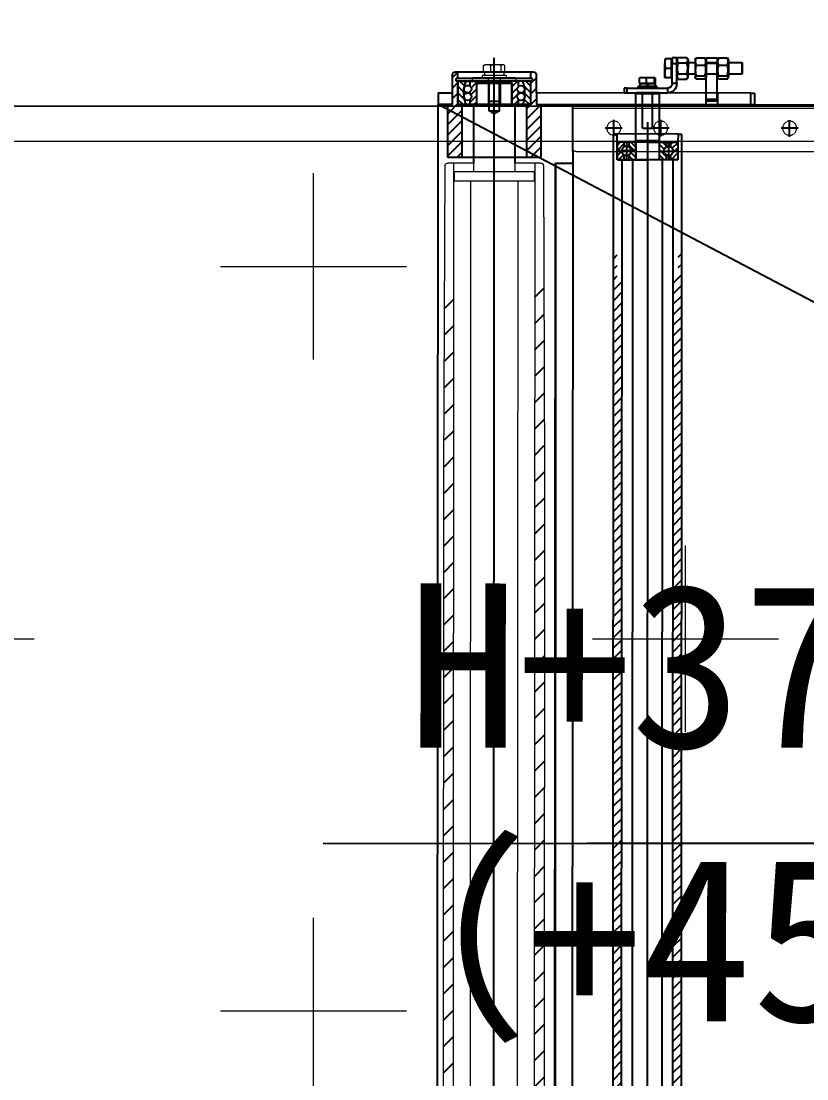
# Model space of a CAD drawing. Header units: millimetres. Extents: x 845401 to 948039, y 511594 to 550263.
# Drawn here: x 901463 to 902134, y 536442 to 537344 of the extents above; entities that cross this region are included whole.
import ezdxf

# ---------------------------------------------------------------- set-up
doc = ezdxf.new("R2010")
doc.units = ezdxf.units.MM
doc.linetypes.add('CENTER', pattern=[0])
doc.linetypes.add('DASHED', pattern=[0.75, 0.5, -0.25])
for name, color, linetype in [('00', 7, 'Continuous'), ('1', 30, 'Continuous'), ('1轮廓实线层', 7, 'Continuous'), ('2细线层', 4, 'Continuous'), ('3中心线层', 1, 'CENTER'), ('4文字层', 3, 'Continuous'), ('4虚线层', 6, 'DASHED'), ('5剖面线层', 2, 'Continuous')]:
    doc.layers.add(name, color=color, linetype=linetype)
for name, color, linetype, lineweight in [('7标注层', 4, 'Continuous', 5), ('A-剖-0.10mm.......SECT-L01', 255, 'Continuous', 18), ('物流设备', 7, 'Continuous', 5)]:
    doc.layers.add(name, color=color, linetype=linetype, lineweight=lineweight)
doc.styles.add('PC_TEXTSTYLE', font='isocp.shx', dxfattribs={"width": 0.8, "bigfont": 'hzfs.shx'})
pattern_1 = [(135, (-285.9491754011628, -2598.692991888854), (-11.22532015133645, -11.22532015133644), [])]

# ---------------------------------------------------------------- blocks, each defined once
blk = doc.blocks.new('*U100537')
at = {"color": 2}
blk.add_lwpolyline([(0, 630), (7920.603380136075, 630), (7920.603380136075, 830), (0, 830)], close=True, dxfattribs=at)
at = {"color": 1}
blk.add_lwpolyline([(0, -630), (7920.603380136075, -630), (7920.603380136075, 630), (0, 630)], close=True, dxfattribs=at)
at = {"color": 4}
blk.add_lwpolyline([(0, -600), (7920.603380136075, -600), (7920.603380136075, 600), (0, 600)], close=True, dxfattribs=at)
for tag, p in [('设备编号', (485.2384934027214, 55.2877136208408)), ('设备高度', (489.7486322444456, -155.5627289135591))]:
    blk.add_attdef(tag, p, '', height=100)
at = {"flags": 1}
blk.add_attdef('设备类型', (14421.90417558989, -37.08342335998668), '', height=100, dxfattribs=at)
blk = doc.blocks.new('*U579')
at = {"layer": '1', "linetype": 'Continuous'}
h = blk.add_hatch(dxfattribs=at)
h.set_pattern_fill('_USER', color=1, scale=4, angle=45, style=0, pattern_type=0)
h.set_pattern_definition([(45, (0, 0), (-2.82842712474619, 2.82842712474619), [])])
edge = h.paths.add_edge_path()
edge.add_line((603.0000002948393, 403.000000072525), (583.0000002948393, 403.000000072525))
edge.add_line((583.0000002948393, 403.000000072525), (583.0000002948393, 396.2165233572576))
edge.add_arc((593.0000002948393, 372.000000072525), 26.20000000000001, 97.99753139117303, 112.43774675556449, ccw=False)
edge.add_arc((593.0000002948393, 372.000000072525), 26.19999999999999, 82.00246860882731, 97.99753139117303, ccw=False)
edge.add_arc((593.0000002948393, 372.000000072525), 26.19999999999998, 67.56225324443562, 82.0024686088272, ccw=False)
edge.add_line((603.0000002948393, 396.2165233572576), (603.0000002948393, 403.000000072525))
edge = h.paths.add_edge_path()
edge.add_line((603.0000002948393, 347.7834767877923), (603.0000002948393, 341.000000072525))
edge.add_line((603.0000002948393, 341.000000072525), (583.0000002948393, 341.000000072525))
edge.add_line((583.0000002948393, 341.000000072525), (583.0000002948393, 347.7834767877923))
edge.add_arc((593.0000002948393, 372.000000072525), 26.19999999999998, 247.5622532444355, 262.002468608827)
edge.add_arc((593.0000002948393, 372.000000072525), 26.20000000000001, 262.002468608827, 277.9975313911727)
edge.add_arc((593.0000002948393, 372.000000072525), 26.19999999999999, 277.9975313911728, 292.4377467555644)
blk = doc.blocks.new('*U580')
at = {"layer": '1', "linetype": 'Continuous'}
h = blk.add_hatch(dxfattribs=at)
h.set_pattern_fill('_USER', color=1, scale=4, angle=135, style=0, pattern_type=0)
h.set_pattern_definition([(135, (0, 0), (-2.82842712474619, -2.82842712474619), [])])
edge = h.paths.add_edge_path()
edge.add_line((598.5459975632302, 392.600000072525), (603.0000002948393, 392.600000072525))
edge.add_line((603.0000002948393, 392.600000072525), (603.0000002948393, 387.000000072525))
edge.add_line((603.0000002948393, 387.000000072525), (583.0000002948393, 387.000000072525))
edge.add_line((583.0000002948393, 387.000000072525), (583.0000002948393, 392.600000072525))
edge.add_line((583.0000002948393, 392.600000072525), (587.4540030264483, 392.600000072525))
edge.add_arc((589.8000002948393, 394.7763035478478), 3.199999999999981, 222.8510543105666, 317.1489456894334)
edge.add_line((592.1459975632303, 392.600000072525), (593.8540030264483, 392.600000072525))
edge.add_arc((596.2000002948392, 394.7763035478478), 3.199999999999981, 222.8510543105666, 317.1489456894334)
edge = h.paths.add_edge_path()
edge.add_line((583.0000002948393, 357.000000072525), (603.0000002948393, 357.000000072525))
edge.add_line((603.0000002948393, 357.000000072525), (603.0000002948393, 351.400000072525))
edge.add_line((603.0000002948393, 351.400000072525), (598.5459975632302, 351.400000072525))
edge.add_arc((596.2000002948392, 349.2236965972022), 3.200000000000019, 42.85105431056657, 137.1489456894298)
edge.add_line((593.8540030264484, 351.4000000725251), (592.1459975632301, 351.4000000725251))
edge.add_arc((589.8000002948393, 349.2236965972022), 3.199999999999975, 42.8510543105702, 137.1489456894335)
edge.add_line((587.4540030264483, 351.400000072525), (583.0000002948393, 351.400000072525))
edge.add_line((583.0000002948393, 351.400000072525), (583.0000002948393, 357.000000072525))
blk = doc.blocks.new('*U578', base_point=(-30.99999970516069, -88.49999992747507))
at = {"layer": '00', "color": 7}
for p, q in [((603.0000002948393, 403.000000072525), (583.0000002948393, 403.000000072525)), ((583.0000002948393, 403.000000072525), (583.0000002948393, 387.000000072525)), ((603.0000002948393, 403.000000072525), (603.0000002948393, 387.000000072525)), ((583.0000002948393, 392.600000072525), (587.4540030264483, 392.600000072525)), ((592.1459975632303, 392.600000072525), (593.8540030264483, 392.600000072525)), ((598.5459975632302, 392.600000072525), (603.0000002948393, 392.600000072525)), ((583.0000002948393, 387.000000072525), (603.0000002948393, 387.000000072525)), ((583.0000002948393, 357.000000072525), (603.0000002948393, 357.000000072525)), ((583.0000002948393, 341.000000072525), (583.0000002948393, 357.000000072525)), ((603.0000002948393, 341.000000072525), (603.0000002948393, 357.000000072525)), ((583.0000002948393, 351.400000072525), (587.4540030264483, 351.400000072525)), ((592.1459975632303, 351.400000072525), (593.8540030264483, 351.400000072525)), ((598.5459975632302, 351.400000072525), (603.0000002948393, 351.400000072525)), ((603.0000002948393, 341.000000072525), (583.0000002948393, 341.000000072525))]:
    blk.add_line(p, q, dxfattribs=at)
for centre in [(589.8000002948393, 394.7763035478478), (596.2000002948392, 394.7763035478478), (589.8000002948393, 349.2236965972022), (596.2000002948392, 349.2236965972022)]:
    blk.add_circle(centre, 3.2, dxfattribs=at)
for start, end in [(67.56225324443558, 112.4377467555644), (247.5622532444355, 292.4377467555644)]:
    blk.add_arc((593.0000002948393, 372.000000072525), 26.19999999999998, start, end, dxfattribs=at)
at = {"color": 1, "linetype": 'Continuous'}
for name in ['*U579', '*U580']:
    blk.add_blockref(name, (0, 0), dxfattribs=at)
blk = doc.blocks.new('2206')
for p, q in [((2751.286115490204, 2782.591142268946), (2721.286115490204, 2782.591142268946)), ((2751.286115490204, 2762.591142268946), (2721.286115490204, 2762.591142268946))]:
    blk.add_line(p, q)
at = {"layer": '00', "rotation": 270}
blk.add_blockref('*U578', (2275.786115490204, 3396.591142268946), dxfattribs=at)
blk = doc.blocks.new('JTB2')
at = {"layer": '5剖面线层'}
h = blk.add_hatch(dxfattribs=at)
h.set_pattern_fill('ANSI31', color=256, scale=2, angle=-90.00000000000001, style=0)
h.set_pattern_definition([(225, (4709.747007297931, 4481.010262301545), (-4.490128060534578, 4.490128060534575), [])])
h.paths.add_polyline_path([(3985.07861952609, 692.5752800115702), (3985.07861952609, 704.5752800110176), (3985.57861952609, 705.0752800110172), (4029.57861952609, 705.0752800110172), (4030.07861952609, 704.5752800110172), (4030.07861952609, 701.0752800110176), (4040.07861952609, 701.0752800110176), (4055.07861952609, 701.0752800110176, -0.4142135623730951), (4058.07861952609, 698.0752800110176), (4058.07861952609, 696.0752800115702), (4052.27861952609, 696.0752800115697), (4052.27861952609, 697.5752800115702), (4050.07861952609, 697.5752800115702), (4050.07861952609, 696.0752800115702), (4030.078619526089, 696.0752800115702), (4030.078619526089, 692.5752800115702)])
h.paths.add_polyline_path([(3985.57861952609, 625.0752800110172), (3985.07861952609, 625.5752800110172), (3985.07861952609, 637.5752800115702), (4030.078619526089, 637.5752800115706), (4030.078619526089, 634.0752800115702), (4050.07861952609, 634.0752800115702), (4050.07861952609, 632.5752800115702), (4052.27861952609, 632.5752800115702), (4052.27861952609, 634.0752800115702), (4058.07861952609, 634.0752800115702), (4058.07861952609, 632.0752800110176, -0.4142135623730951), (4055.07861952609, 629.0752800110176), (4040.07861952609, 629.0752800110176), (4030.07861952609, 629.0752800110176), (4030.07861952609, 625.5752800110172), (4029.57861952609, 625.0752800110172)])
at = {"color": 7, "linetype": 'Continuous', "lineweight": 25}
for p, q in [((4040.07861952609, 887.0752800110176), (4030.07861952609, 887.0752800110176)), ((4030.07861952609, 887.0752800110176), (4030.07861952609, 884.0752800110176)), ((4030.07861952609, 884.0752800110176), (4040.07861952609, 884.0752800110176)), ((4030.07861952609, 884.0752800110176), (4030.07861952609, 701.0752800110176)), ((4040.07861952609, 884.0752800110176), (4040.07861952609, 887.0752800110176)), ((4040.07861952609, 884.0752800110176), (4040.07861952609, 701.0752800110181)), ((4040.07861952609, 855.3252800110176), (4065.07861952609, 855.3252800110176)), ((4065.07861952609, 855.3252800110176), (4065.07861952609, 845.8252800110176)), ((4070.07861952609, 855.3252800110176), (4065.07861952609, 855.3252800110176)), ((4070.07861952609, 845.8252800110176), (4070.07861952609, 855.3252800110176)), ((4040.07861952609, 845.8252800110176), (4065.07861952609, 845.8252800110176)), ((4065.07861952609, 845.8252800110176), (4070.07861952609, 845.8252800110176)), ((3985.07861952609, 704.5752800110176), (3985.57861952609, 705.0752800110172)), ((3985.07861952609, 704.5752800110176), (3985.07861952609, 625.5752800110172)), ((3985.57861952609, 705.0752800110172), (4029.57861952609, 705.0752800110172)), ((4029.57861952609, 705.0752800110172), (4030.07861952609, 704.5752800110172)), ((4040.07861952609, 701.0752800110176), (4030.07861952609, 701.0752800110176)), ((4030.07861952609, 696.0752800115706), (4030.07861952609, 634.0752800115702)), ((4040.07861952609, 701.0752800110176), (4055.07861952609, 701.0752800110176)), ((4050.07861952609, 697.5752800115702), (4050.07861952609, 632.5752800115702)), ((4050.07861952609, 697.5752800115702), (4052.27861952609, 697.5752800115702)), ((4052.27861952609, 697.5752800115702), (4052.27861952609, 632.5752800115702)), ((4058.07861952609, 696.0752800115702), (4052.27861952609, 696.0752800115697)), ((4058.07861952609, 632.0752800110176), (4058.07861952609, 698.0752800048313)), ((4030.07861952609, 692.5752800115702), (3985.07861952609, 692.5752800115702)), ((3985.07861952609, 637.5752800115702), (4030.07861952609, 637.5752800115706)), ((4050.07861952609, 632.5752800115702), (4052.27861952609, 632.5752800115702)), ((4052.27861952609, 634.0752800115702), (4058.07861952609, 634.0752800115702)), ((3985.57861952609, 625.0752800110172), (3985.07861952609, 625.5752800110172)), ((4029.57861952609, 625.0752800110172), (3985.57861952609, 625.0752800110172)), ((4030.07861952609, 625.5752800110172), (4029.57861952609, 625.0752800110172)), ((4030.07861952609, 629.0752800110176), (4030.07861952609, 617.0752800110172)), ((4040.07861952609, 629.0752800110176), (4030.07861952609, 629.0752800110176)), ((4055.07861952609, 629.0752800110176), (4040.07861952609, 629.0752800110176)), ((4040.07861952609, 617.0752800110172), (4040.07861952609, 629.0752800110176)), ((4040.07861952609, 617.0752800110172), (4030.07861952609, 617.0752800110172))]:
    blk.add_line(p, q, dxfattribs=at)
for centre, start, end in [((4055.07861952609, 698.0752800110176), 7.016477563892661e-15, 90), ((4055.07861952609, 632.0752800110176), 270, 7.016477563892661e-15)]:
    blk.add_arc(centre, 3.000000000000002, start, end, dxfattribs=at)
at = {"layer": '4虚线层'}
for p, q in [((4040.07861952609, 855.5752800110176), (4030.07861952609, 855.5752800110176)), ((4033.07861952609, 855.3252800110176), (4033.07861952609, 845.8252800110176)), ((4033.07861952609, 855.3252800110176), (4040.07861952609, 855.3252800110176)), ((4034.57861952609, 855.3252800110176), (4034.57861952609, 845.8252800110176)), ((4040.07861952609, 845.5752800110176), (4030.07861952609, 845.5752800110176)), ((4033.07861952609, 845.8252800110176), (4040.07861952609, 845.8252800110176))]:
    blk.add_line(p, q, dxfattribs=at)
at = {"layer": '4虚线层', "lineweight": 25}
for p, q in [((4050.07861952609, 696.0752800115697), (4030.07861952609, 696.0752800115702)), ((4030.07861952609, 634.0752800115702), (4050.07861952609, 634.0752800115702))]:
    blk.add_line(p, q, dxfattribs=at)
at = {"xscale": -1, "rotation": 90}
blk.add_blockref('2206', (6812.669761795034, 3401.361395501775), dxfattribs=at)
blk = doc.blocks.new('6304')
at = {"layer": '5剖面线层'}
h = blk.add_hatch(dxfattribs=at)
h.set_pattern_fill('ANSI31', color=256, style=0)
h.set_pattern_definition([(45, (1622.417437906445, 1392.47649229401), (-2.245064030267288, 2.245064030267288), [])])
edge = h.paths.add_edge_path()
edge.add_line((1637.417437906445, 1412.47649229401), (1635.417437906445, 1412.47649229401))
edge.add_line((1635.417437906445, 1412.47649229401), (1633.381539521583, 1412.47649229401))
edge.add_arc((1629.917437906445, 1410.47649229401), 4.000000000000039, 29.99999999999891, 149.9999999999992)
edge.add_line((1626.453336291308, 1412.47649229401), (1622.417437906445, 1412.47649229401))
edge.add_line((1622.417437906445, 1412.47649229401), (1622.417437906445, 1417.37649229401))
edge.add_arc((1623.517437906445, 1417.37649229401), 1.100000000000001, 90, 180, ccw=False)
edge.add_line((1623.517437906445, 1418.47649229401), (1636.317437906445, 1418.47649229401))
edge.add_arc((1636.317437906445, 1417.37649229401), 1.1, 360, 90, ccw=False)
edge.add_line((1637.417437906445, 1417.37649229401), (1637.417437906445, 1412.47649229401))
h = blk.add_hatch(dxfattribs=at)
h.set_pattern_fill('ANSI31', color=256, angle=90, style=0)
h.set_pattern_definition([(135, (1622.417437906445, 1392.47649229401), (-2.245064030267288, -2.245064030267288), [])])
edge = h.paths.add_edge_path()
edge.add_line((1622.417437906445, 1408.47649229401), (1626.453336291308, 1408.47649229401))
edge.add_arc((1629.917437906445, 1410.47649229401), 3.999999999999996, 210.0000000000005, 330.0000000000009)
edge.add_line((1633.381539521583, 1408.47649229401), (1637.417437906445, 1408.47649229401))
edge.add_line((1637.417437906445, 1408.47649229401), (1637.417437906445, 1403.57649229401))
edge.add_arc((1636.317437906445, 1403.57649229401), 1.1, 270, 360, ccw=False)
edge.add_line((1636.317437906445, 1402.47649229401), (1623.517437906445, 1402.47649229401))
edge.add_arc((1623.517437906445, 1403.57649229401), 1.1, 180, 270, ccw=False)
edge.add_line((1622.417437906445, 1403.57649229401), (1622.417437906445, 1408.47649229401))
at = {"layer": '5剖面线层', "extrusion": (0, 1.224606353822377e-16, -1)}
h = blk.add_hatch(dxfattribs=at)
h.set_pattern_fill('ANSI31', color=256, angle=180, style=0)
h.set_pattern_definition([(225, (-1622.417437906445, 1392.47649229401), (2.245064030267288, -2.245064030267288), [])])
edge = h.paths.add_edge_path()
edge.add_line((-1622.417437906445, 1376.47649229401), (-1626.453336291308, 1376.47649229401))
edge.add_arc((-1629.917437906445, 1374.47649229401), 3.999999999999996, 30.00000000000054, 150.0000000000008)
edge.add_line((-1633.381539521583, 1376.47649229401), (-1637.417437906445, 1376.47649229401))
edge.add_line((-1637.417437906445, 1376.47649229401), (-1637.417437906445, 1381.37649229401))
edge.add_arc((-1636.317437906445, 1381.37649229401), 1.1, 90, 180, ccw=False)
edge.add_line((-1636.317437906445, 1382.47649229401), (-1623.517437906445, 1382.47649229401))
edge.add_arc((-1623.517437906445, 1381.37649229401), 1.1, 360, 90, ccw=False)
edge.add_line((-1622.417437906445, 1381.37649229401), (-1622.417437906445, 1376.47649229401))
h = blk.add_hatch(dxfattribs=at)
h.set_pattern_fill('ANSI31', color=256, angle=270, style=0)
h.set_pattern_definition([(315, (-1622.417437906445, 1392.47649229401), (2.245064030267288, 2.245064030267288), [])])
edge = h.paths.add_edge_path()
edge.add_line((-1626.453336291308, 1372.47649229401), (-1622.417437906445, 1372.47649229401))
edge.add_line((-1622.417437906445, 1372.47649229401), (-1622.417437906445, 1367.57649229401))
edge.add_arc((-1623.517437906445, 1367.57649229401), 1.100000000000001, 270, 360, ccw=False)
edge.add_line((-1623.517437906445, 1366.47649229401), (-1636.317437906445, 1366.47649229401))
edge.add_arc((-1636.317437906445, 1367.57649229401), 1.1, 180, 270, ccw=False)
edge.add_line((-1637.417437906445, 1367.57649229401), (-1637.417437906445, 1372.47649229401))
edge.add_line((-1637.417437906445, 1372.47649229401), (-1635.417437906445, 1372.47649229401))
edge.add_line((-1635.417437906445, 1372.47649229401), (-1633.381539521583, 1372.47649229401))
edge.add_arc((-1629.917437906445, 1374.47649229401), 4.000000000000039, 209.9999999999989, 329.9999999999991)
at = {"layer": '1轮廓实线层'}
for p, q in [((1622.417437906445, 1392.47649229401), (1622.417437906445, 1417.37649229401)), ((1637.417437906445, 1417.37649229401), (1637.417437906445, 1392.47649229401)), ((1622.417437906445, 1408.47649229401), (1626.453336291308, 1408.47649229401)), ((1633.381539521583, 1408.47649229401), (1637.417437906445, 1408.47649229401)), ((1637.417437906445, 1412.47649229401), (1635.417437906445, 1412.47649229401)), ((1623.517437906445, 1402.47649229401), (1636.317437906445, 1402.47649229401))]:
    blk.add_line(p, q, dxfattribs=at)
at = {"layer": '1轮廓实线层', "extrusion": (0, 1.224606353822377e-16, -1)}
for p, q in [((1622.417437906445, 1392.47649229401), (1622.417437906445, 1367.57649229401)), ((1637.417437906445, 1367.57649229401), (1637.417437906445, 1392.47649229401)), ((1623.517437906445, 1382.47649229401), (1636.317437906445, 1382.47649229401)), ((1622.417437906445, 1376.47649229401), (1626.453336291308, 1376.47649229401)), ((1633.381539521583, 1376.47649229401), (1637.417437906445, 1376.47649229401)), ((1637.417437906445, 1372.47649229401), (1635.417437906445, 1372.47649229401))]:
    blk.add_line(p, q, dxfattribs=at)
at = {"layer": '1轮廓实线层'}
for points in [[(1626.453336291308, 1412.47649229401), (1622.417437906445, 1412.47649229401), (1622.417437906445, 1417.37649229401)], [(1623.517437906445, 1418.47649229401), (1636.317437906445, 1418.47649229401)], [(1637.417437906445, 1417.37649229401), (1637.417437906445, 1412.47649229401)], [(1635.417437906445, 1412.47649229401), (1633.381539521583, 1412.47649229401)]]:
    blk.add_lwpolyline(points, dxfattribs=at)
at = {"layer": '1轮廓实线层', "extrusion": (0, 1.224606353822377e-16, -1)}
for points in [[(-1626.453336291308, 1372.47649229401), (-1622.417437906445, 1372.47649229401), (-1622.417437906445, 1367.57649229401)], [(-1635.417437906445, 1372.47649229401), (-1633.381539521583, 1372.47649229401)], [(-1637.417437906445, 1367.57649229401), (-1637.417437906445, 1372.47649229401)], [(-1623.517437906445, 1366.47649229401), (-1636.317437906445, 1366.47649229401)]]:
    blk.add_lwpolyline(points, dxfattribs=at)
at = {"layer": '1轮廓实线层'}
blk.add_circle((1629.917437906445, 1410.47649229401), 4, dxfattribs=at)
at = {"layer": '1轮廓实线层', "extrusion": (0, 1.224606353822377e-16, -1)}
blk.add_circle((-1629.917437906445, 1374.47649229401), 4, dxfattribs=at)
at = {"layer": '1轮廓实线层'}
for centre, radius, start, end in [((1623.517437906445, 1417.37649229401), 1.100000000000001, 90, 180), ((1636.317437906445, 1417.37649229401), 1.1, 0, 90), ((1623.517437906445, 1403.57649229401), 1.1, 180, 270), ((1636.317437906445, 1403.57649229401), 1.1, 270, 0)]:
    blk.add_arc(centre, radius, start, end, dxfattribs=at)
at = {"layer": '1轮廓实线层', "extrusion": (0, 1.224606353822377e-16, -1)}
for centre, radius, start, end in [((-1623.517437906445, 1381.37649229401), 1.1, 0, 90), ((-1636.317437906445, 1381.37649229401), 1.1, 90, 180), ((-1623.517437906445, 1367.57649229401), 1.100000000000001, 270, 0), ((-1636.317437906445, 1367.57649229401), 1.1, 180, 270)]:
    blk.add_arc(centre, radius, start, end, dxfattribs=at)
at = {"layer": '3中心线层'}
for p, q in [((1629.917437906445, 1403.47649229401), (1629.917437906445, 1417.47649229401)), ((1622.917437906445, 1410.47649229401), (1636.917437906445, 1410.47649229401)), ((1620.417437906445, 1392.47649229401), (1639.417437906445, 1392.47649229401))]:
    blk.add_line(p, q, dxfattribs=at)
at = {"layer": '3中心线层', "extrusion": (0, 1.224606353822377e-16, -1)}
for p, q in [((1629.917437906445, 1381.47649229401), (1629.917437906445, 1367.47649229401)), ((1622.917437906445, 1374.47649229401), (1636.917437906445, 1374.47649229401))]:
    blk.add_line(p, q, dxfattribs=at)
at = {"style": 'PC_TEXTSTYLE'}
blk.add_text('TH_SUPERPART', height=1e-29, dxfattribs=at).set_placement((1622.417437906445, 1392.47649229401))
blk = doc.blocks.new('*U100479')
at = {"layer": '5剖面线层'}
h = blk.add_hatch(dxfattribs=at)
h.set_pattern_fill('ANSI31', color=256, scale=2, angle=-90.00000000000001, style=0)
h.set_pattern_definition([(315, (-3679.252979486298, 1891.920130040866), (4.490128060534578, 4.490128060534575), [])])
h.paths.add_polyline_path([(-1921.691658920889, 1032.020036706926), (-1921.691658920889, 1536.520036706926), (-1922.191658920889, 1537.020036706926), (-1924.691658920889, 1537.020036706926), (-1924.691658920889, 1530.020036706926), (-1924.691658920889, 1515.020036706926), (-1926.691658920889, 1515.020036706926), (-1928.691658920889, 1515.020036706926), (-1928.691658920889, 1032.020036706926)])
h.paths.add_polyline_path([(-1924.691658920889, 549.0200367069265), (-1924.691658920889, 534.0200367069265), (-1924.691658920889, 527.0200367069262), (-1922.191658920889, 527.0200367069262), (-1921.691658920889, 527.5200367069265), (-1921.691658920889, 1032.020036706926), (-1928.691658920889, 1032.020036706926), (-1928.691658920889, 549.0200367069265), (-1926.691658920889, 549.0200367069265)])
h.paths.add_polyline_path([(-1972.691658920889, 1032.020036706926), (-1972.691658920889, 1515.020036706926), (-1974.691658920889, 1515.020036706926), (-1976.691658920889, 1515.020036706926), (-1976.691658920889, 1530.020036706926), (-1976.691658920889, 1537.020036706926), (-1979.191658920889, 1537.020036706926), (-1979.691658920889, 1536.520036706926), (-1979.691658920889, 1032.020036706926)])
h.paths.add_polyline_path([(-1972.691658920889, 549.0200367069265), (-1972.691658920889, 1032.020036706926), (-1979.691658920889, 1032.020036706926), (-1979.691658920889, 527.5200367069265), (-1979.191658920889, 527.0200367069262), (-1976.691658920889, 527.0200367069262), (-1976.691658920889, 534.0200367069265), (-1976.691658920889, 549.0200367069265), (-1974.691658920889, 549.0200367069265)])
h = blk.add_hatch(dxfattribs=at)
h.set_pattern_fill('ANSI31', color=256, scale=5, angle=89.99999999999999, style=0)
h.set_pattern_definition(pattern_1)
h.paths.add_polyline_path([(-1862.941660694679, 817.0200367068664), (-1861.949179384807, 554.0124895908507, 0.4131087415880978), (-1859.949193624599, 552.0200367069269), (-1854.44166069468, 552.0200367069269), (-1854.44166069468, 1512.020036706926), (-1859.949193624598, 1512.020036706926, 0.4131087415880978), (-1861.949179384807, 1510.027583823003), (-1862.941660694679, 1247.020036706987)])
h = blk.add_hatch(dxfattribs=at)
h.set_pattern_fill('ANSI31', color=256, scale=5, angle=89.99999999999999, style=0)
h.set_pattern_definition(pattern_1)
h.paths.add_polyline_path([(-1785.44166069468, 552.0200367069269), (-1779.93412776476, 552.0200367069269, 0.4131087415880976), (-1777.934142004552, 554.0124895908507), (-1776.941660694679, 817.0200367069269), (-1776.941660694679, 1247.020036706927), (-1777.934142004551, 1510.027583823003, 0.4131087415880977), (-1779.93412776476, 1512.020036706926), (-1785.44166069468, 1512.020036706926)])
at = {"color": 7, "linetype": 'Continuous', "lineweight": 25}
for p, q in [((-2031.191661036853, 1698.020030984881), (-2031.691658324842, 1697.52000761986)), ((-2031.691658324842, 1688.520063886644), (-2031.691658324842, 1697.52000761986)), ((-2019.691660768633, 1698.020030984881), (-2031.191661036853, 1698.020030984881)), ((-2031.191661036853, 1698.020030984881), (-2031.191661036853, 1688.020040521624)), ((-2019.264660544042, 1701.384653577807), (-2019.691660768633, 1700.645019540789)), ((-2019.691660768633, 1700.645019540789), (-2019.691660768633, 1700.444926748278)), ((-2019.691660768633, 1700.444926748278), (-2019.691660768633, 1685.395051965716)), ((-2018.76062131608, 1702.015211114885), (-2019.253954059724, 1701.37845469475)), ((-2011.122697732691, 1702.015211114885), (-2018.76062131608, 1702.015211114885)), ((-2010.191660142784, 1700.645019540789), (-2010.616199813132, 1701.380362043383)), ((-2010.191660142784, 1700.645019540789), (-2010.191660142784, 1700.444926748278)), ((-2010.191660142784, 1700.444926748278), (-2010.191660142784, 1685.395051965716)), ((-2000.691660694127, 1698.020030984881), (-2010.191660142784, 1698.020030984881)), ((-2000.264658606891, 1701.384653577807), (-2000.691660694127, 1700.645019540789)), ((-2000.691660694127, 1700.645019540789), (-2000.691660694127, 1700.444926748278)), ((-2000.691660694127, 1700.444926748278), (-2000.691660694127, 1685.395051965716)), ((-1999.760623104219, 1702.015211114885), (-2000.253952122574, 1701.37845469475)), ((-1992.122697658186, 1702.015211114885), (-1999.760623104219, 1702.015211114885)), ((-1991.191660068278, 1700.645019540789), (-1991.616200669949, 1701.380362043383)), ((-1991.191660068278, 1700.645019540789), (-1991.191660068278, 1700.444926748278)), ((-1991.191660068278, 1700.444926748278), (-1991.191660068278, 1685.395051965716)), ((-1985.191660016124, 1698.020030984881), (-1991.191660068278, 1698.020030984881)), ((-1984.260622542632, 1702.257623205187), (-1985.191660016124, 1700.645019540789)), ((-1985.191660016124, 1700.645019540789), (-1985.191660016124, 1685.395051965716)), ((-1976.622697445844, 1702.257623205187), (-1984.260622542632, 1702.257623205187)), ((-1976.622697445844, 1697.638859281542), (-1984.260622542632, 1697.638859281542)), ((-1975.691660321598, 1700.645019540789), (-1976.622697445844, 1702.257623205187)), ((-1975.691660321598, 1702.020039091112), (-1971.691659665947, 1702.020039091112)), ((-1975.691660321598, 1697.020043859484), (-1975.691660321598, 1702.020039091112)), ((-1975.691660321598, 1680.02002430916), (-1975.691660321598, 1697.020043859484)), ((-1971.691659665947, 1697.020043859484), (-1975.691660321598, 1697.020043859484)), ((-1971.691659665947, 1702.020039091112), (-1971.691659665947, 1697.020043859484)), ((-1971.091659753863, 1700.855066308977), (-1971.691659665947, 1700.255026350023)), ((-1971.691659665947, 1680.02002430916), (-1971.691659665947, 1697.020043859484)), ((-1971.091659753863, 1693.020035753252), (-1971.091659753863, 1701.020051965716)), ((-1971.091659753863, 1701.020051965716), (-1965.742112151627, 1701.020051965716)), ((-1965.742112151627, 1701.020051965716), (-1965.291659361963, 1697.020043859484)), ((-1965.291659361963, 1697.020043859484), (-1965.742112151627, 1693.020035753252)), ((-1965.291659361963, 1701.020051965716), (-1965.291659361963, 1697.020043859484)), ((-1965.291659361963, 1689.02002764702), (-1965.291659361963, 1697.020043859484)), ((-2031.691658324842, 1688.520063886644), (-2031.191661036853, 1688.020040521624)), ((-2031.191661036853, 1688.020040521624), (-2019.691660768633, 1688.020040521624)), ((-2011.122697732691, 1695.696761140825), (-2018.76062131608, 1695.696761140825)), ((-2010.191660142784, 1688.020040521624), (-2000.691660694127, 1688.020040521624)), ((-1992.122697658186, 1695.696761140825), (-1999.760623104219, 1695.696761140825)), ((-1991.191660068278, 1688.020040521624), (-1985.191660016124, 1688.020040521624)), ((-1976.622697445844, 1688.401212224962), (-1984.260622542632, 1688.401212224962)), ((-1971.091659753863, 1685.020019540789), (-1971.091659753863, 1693.020035753252)), ((-1971.091659753863, 1693.020035753252), (-1965.742112151627, 1693.020035753252)), ((-1965.742112151627, 1693.020035753252), (-1965.291659361963, 1689.02002764702)), ((-1965.291659361963, 1689.02002764702), (-1965.742112151627, 1685.020019540789)), ((-1965.291659361963, 1685.020019540789), (-1965.291659361963, 1689.02002764702)), ((-2019.691660768633, 1685.395051965716), (-2019.264660544042, 1684.655477533342)), ((-2011.122697732691, 1686.701585779192), (-2018.76062131608, 1686.701585779192)), ((-2011.122697732691, 1684.024860391619), (-2018.76062131608, 1684.024860391619)), ((-2010.616199813132, 1684.659709463122), (-2010.191660142784, 1685.395051965716)), ((-2000.691660694127, 1685.395051965716), (-2000.264658606891, 1684.655477533342)), ((-1992.122697658186, 1686.701585779192), (-1999.760623104219, 1686.701585779192)), ((-1992.122697658186, 1684.024860391619), (-1999.760623104219, 1684.024860391619)), ((-1991.616200669949, 1684.659709463122), (-1991.191660068278, 1685.395051965716)), ((-1985.191660016124, 1685.395051965716), (-1984.260622542632, 1683.782448301317)), ((-1976.622697445844, 1683.782448301317), (-1984.260622542632, 1683.782448301317)), ((-1976.622697445844, 1683.782448301317), (-1975.691660321598, 1685.395051965716)), ((-1975.691660321598, 1680.02002430916), (-1971.691659665947, 1680.02002430916)), ((-1971.691659665947, 1685.785045156481), (-1971.091659753863, 1685.185064802172)), ((-1971.091659753863, 1685.020019540789), (-1965.742112151627, 1685.020019540789)), ((-1957.240167088155, 1684.960137853624), (-1957.142221755628, 1685.020040521624)), ((-1956.680246643071, 1680.32003546715), (-1957.240167088155, 1680.32003546715)), ((-1957.142221755628, 1685.020040521624), (-1953.223978183512, 1685.020040521624)), ((-1957.131660557632, 1679.720055112841), (-1957.131660557632, 1677.620064268114)), ((-1957.131660557632, 1679.720055112841), (-1951.904094792251, 1679.720055112841)), ((-1957.02665952528, 1680.32003546715), (-1956.426660544519, 1679.720055112841)), ((-1956.680246643071, 1684.654068002703), (-1953.223978183512, 1685.020040521624)), ((-1956.680246643071, 1680.32003546715), (-1956.680246643071, 1684.654068002703)), ((-1949.767711586599, 1680.32003546715), (-1956.680246643071, 1680.32003546715)), ((-1953.223978183512, 1685.020040521624), (-1949.767711586599, 1684.654068002703)), ((-1953.223978183512, 1685.020040521624), (-1946.773416376953, 1685.020040521624)), ((-1951.904094792251, 1679.720055112841), (-1950.691661811714, 1679.720055112841)), ((-1950.691661811714, 1679.720055112841), (-1944.251659340505, 1679.720055112841)), ((-1949.767711586599, 1684.654068002703), (-1946.773416376953, 1685.020040521624)), ((-1949.767711586599, 1680.32003546715), (-1949.767711586599, 1684.654068002703)), ((-1943.779124892597, 1680.32003546715), (-1949.767711586599, 1680.32003546715)), ((-1946.773416376953, 1685.020040521624), (-1943.779124892597, 1684.654068002703)), ((-1946.773416376953, 1685.020040521624), (-1944.191842354183, 1685.020040521624)), ((-1944.956659353618, 1679.720055112841), (-1944.356660372858, 1680.32003546715)), ((-1944.251659340505, 1677.620064268114), (-1944.251659340505, 1679.720055112841)), ((-1944.141841507797, 1685.001920709612), (-1944.191659814958, 1685.020040521624)), ((-1943.779124892597, 1680.32003546715), (-1943.779124892597, 1684.654068002703)), ((-1834.94166069468, 1680.020036706926), (-1834.94166069468, 1662.020036706926)), ((-1805.94166069468, 1681.020036706926), (-1804.94166069468, 1680.020036706926)), ((-1804.94166069468, 1662.020036706926), (-1804.94166069468, 1680.020036706926)), ((-1967.691659941618, 1676.020016202929), (-1967.691659941618, 1672.020008096697)), ((-1933.191659874563, 1676.020016202929), (-1967.691659941618, 1676.020016202929)), ((-1933.191659874563, 1672.020008096697), (-1967.691659941618, 1672.020008096697)), ((-1960.191658920889, 1672.020036706926), (-1960.691658920889, 1671.520036706927)), ((-1960.691658920889, 1671.520036706927), (-1960.691658920889, 1631.120036706927)), ((-1955.05055786443, 1671.520036706927), (-1960.691658920889, 1671.520036706927)), ((-1960.191658920889, 1672.020036706926), (-1954.934299608008, 1672.020036706926)), ((-1958.691659397726, 1677.620064268114), (-1958.691659397726, 1676.020037183764)), ((-1958.691659397726, 1677.620064268114), (-1958.384183249716, 1677.620064268114)), ((-1958.384183249716, 1677.620064268114), (-1942.691660500412, 1677.620064268114)), ((-1955.05055786443, 1642.020036706926), (-1955.05055786443, 1671.520036706927)), ((-1946.332759977348, 1671.520036706927), (-1955.05055786443, 1671.520036706927)), ((-1954.934299608008, 1672.020036706926), (-1946.449018233769, 1672.020036706926)), ((-1946.449018233769, 1672.020036706926), (-1941.191658920889, 1672.020036706926)), ((-1946.332759977348, 1642.020036706926), (-1946.332759977348, 1671.520036706927)), ((-1940.691658920889, 1671.520036706927), (-1946.332759977348, 1671.520036706927)), ((-1942.691660500412, 1676.020037183764), (-1942.691660500412, 1677.620064268114)), ((-1940.691658920889, 1671.520036706927), (-1941.191658920889, 1672.020036706926)), ((-1940.691658920889, 1631.120036706927), (-1940.691658920889, 1671.520036706927)), ((-1933.191659874563, 1672.020008096697), (-1933.191659874563, 1676.020016202929)), ((-1933.191659874563, 1676.020016202929), (-1930.691658533458, 1676.020016202929)), ((-1930.691658533458, 1672.020008096697), (-1933.191659874563, 1672.020008096697)), ((-1930.691658533458, 1676.020016202929), (-1930.691658533458, 1672.020008096697)), ((-1886.941660694127, 1662.020036706926), (-2857.137971168267, 1662.020036725108)), ((-1886.941660694127, 1656.020036706926), (-1886.941660694127, 1662.020036706926)), ((-1836.44166069468, 1662.020036706926), (-1837.44166069468, 1661.020036706927)), ((-1837.44166069468, 1661.020036706927), (-1837.44166069468, 1612.020036706926)), ((-1802.44166069468, 1661.020036706927), (-1837.44166069468, 1661.020036706927)), ((-1836.44166069468, 1662.020036706926), (-1803.44166069468, 1662.020036706926)), ((-1802.44166069468, 1661.020036706927), (-1803.44166069468, 1662.020036706926)), ((-1802.44166069468, 1612.020036706926), (-1802.44166069468, 1661.020036706927)), ((-1886.941660694127, 1622.020036706926), (-1886.941660694127, 1656.020036706926)), ((-1946.332759977348, 1642.020036706926), (-1955.05055786443, 1642.020036706926)), ((-1979.691658920889, 1636.520036706926), (-1979.191658920889, 1637.020036706926)), ((-1979.691658920889, 1636.520036706926), (-1979.691658920889, 427.5200367069265)), ((-1976.691658920889, 1637.020036706926), (-1979.191658920889, 1637.020036706926)), ((-1976.691658920889, 1637.020036706926), (-1976.691658920889, 1630.020036706926)), ((-1976.691658920889, 1637.020036706926), (-1924.691658920889, 1637.020036706926)), ((-1924.691658920889, 1630.020036706926), (-1924.691658920889, 1637.020036706926)), ((-1922.191658920889, 1637.020036706926), (-1924.691658920889, 1637.020036706926)), ((-1922.191658920889, 1637.020036706926), (-1921.691658920889, 1636.520036706926)), ((-1921.691658920889, 427.5200367069265), (-1921.691658920889, 1636.520036706926)), ((-1976.691658920889, 1630.020036706926), (-1976.691658920889, 1615.020036706926)), ((-1960.691658920889, 1631.120036706927), (-1940.691658920889, 1631.120036706927)), ((-1960.691658920889, 1630.020036706926), (-1960.691658920889, 1615.020036706926)), ((-1960.691658920889, 1630.020036706926), (-1940.691658920889, 1630.020036706926)), ((-1960.191658920889, 1631.120036706927), (-1960.191658920889, 1630.020036706926)), ((-1941.191658920889, 1630.020036706926), (-1941.191658920889, 1631.120036706927)), ((-1940.691658920889, 1615.020036706926), (-1940.691658920889, 1630.020036706926)), ((-1924.691658920889, 1615.020036706926), (-1924.691658920889, 1630.020036706926)), ((-1976.691658920889, 1615.020036706926), (-1974.691658920889, 1615.020036706926)), ((-1974.691658920889, 1615.020036706926), (-1926.691658920889, 1615.020036706926)), ((-1972.691658920889, 449.0200367069265), (-1972.691658920889, 1615.020036706926)), ((-1963.191658920889, 1615.020036706926), (-1963.191658920889, 449.0200367069269)), ((-1963.191658920889, 1615.020036706926), (-1938.191658920889, 1615.020036706926)), ((-1938.191658920889, 449.0200367069269), (-1938.191658920889, 1615.020036706926)), ((-1928.691658920889, 1615.020036706926), (-1928.691658920889, 449.0200367069265)), ((-1926.691658920889, 1615.020036706926), (-1924.691658920889, 1615.020036706926)), ((-1886.941660694127, 1622.020036706926), (-1886.941660694127, 442.0200367069265)), ((-1886.941660694127, 1612.020036706926), (-1886.165203558819, 1612.020036706926)), ((-1872.057815807028, 1612.020036706926), (-1886.165203558819, 1612.020036706926)), ((-1872.057815807028, 452.0200367069265), (-1872.057815807028, 1612.020036706926))]:
    blk.add_line(p, q, dxfattribs=at)
for p, q in [((-1957.240167088155, 1684.960137853624), (-1957.240167088155, 1680.32003546715)), ((-1834.94166069468, 1680.020036706926), (-1804.94166069468, 1680.020036706926)), ((-1771.941660694127, 402.0200367069256), (-1771.941660694127, 1662.020036706926))]:
    blk.add_line(p, q)
at = {"color": 7, "linetype": 'Continuous', "lineweight": 15}
for p, q in [((-1834.94166069468, 1680.020036706926), (-1833.94166069468, 1681.020036706926)), ((-1833.94166069468, 1681.020036706926), (-1805.94166069468, 1681.020036706926)), ((-1861.949179384807, 1610.027583823003), (-1862.94166069468, 1347.020036706927)), ((-1859.949193624598, 1612.020036706926), (-1837.44166069468, 1612.020036706926)), ((-1854.44166069468, 1612.020036706926), (-1854.44166069468, 452.0200367069269)), ((-1837.44166069468, 1612.020036706926), (-1837.44166069468, 1605.020036706927)), ((-1802.441660694679, 1612.020036706926), (-1779.93412776476, 1612.020036706926)), ((-1802.441660694679, 1605.020036706927), (-1802.441660694679, 1612.020036706926)), ((-1785.44166069468, 452.0200367069269), (-1785.44166069468, 1612.020036706926)), ((-1776.941660694679, 1347.020036706927), (-1777.934142004551, 1610.027583823003)), ((-1785.94166069468, 1605.020036706927), (-1853.941660694679, 1605.020036706927)), ((-1853.941660694679, 1605.020036706927), (-1853.941660694679, 1597.020036706927)), ((-1785.94166069468, 1597.020036706927), (-1853.941660694679, 1597.020036706927)), ((-1839.94166069468, 1597.020036706927), (-1839.94166069468, 467.0200367069269)), ((-1799.94166069468, 467.0200367069269), (-1799.94166069468, 1597.020036706927)), ((-1785.94166069468, 1597.020036706927), (-1785.94166069468, 1605.020036706927)), ((-1862.941660694679, 1347.020036706927), (-1862.941660694679, 717.0200367069269)), ((-1776.941660694679, 717.0200367069269), (-1776.941660694679, 1347.020036706927))]:
    blk.add_line(p, q, dxfattribs=at)
at = {"color": 7, "linetype": 'Continuous', "lineweight": 25, "flags": 128}
for points in [[(-1950.691661811714, 1677.620064268114), (-1951.097960598116, 1678.323756704332), (-1951.502642608528, 1679.024707326891), (-1951.904094792251, 1679.720055112841)], [(-1950.691661811714, 1679.720055112841), (-1950.285359300022, 1679.016303071978), (-1949.88067728961, 1678.315352449419), (-1949.479225105886, 1677.620064268114)]]:
    blk.add_lwpolyline(points, dxfattribs=at)
at = {"color": 7, "linetype": 'Continuous', "lineweight": 25}
for radius in [8.000000000000007, 4.000000000000004]:
    blk.add_arc((-1967.69166010161, 1680.020036706926), radius, 180, 270, dxfattribs=at)
at = {"color": 7, "linetype": 'Continuous', "lineweight": 15}
for centre, start, end in [((-1859.949193624598, 1610.020036706926), 90, 179.7837905375383), ((-1779.93412776476, 1610.020036706926), 0.2162094624617517, 90)]:
    blk.add_arc(centre, 2, start, end, dxfattribs=at)
at = {"color": 7, "linetype": 'Continuous', "lineweight": 25}
for points, knots in [([(-2018.76062131608, 1695.696761140825), (-2018.967001068066, 1696.245162857103), (-2019.384234090732, 1697.353853528143), (-2019.536868439664, 1698.996513217638), (-2019.312826489356, 1700.566734127329), (-2018.945812580726, 1701.529440067967), (-2018.76062131608, 1702.015211114885)], [0, 0, 0, 0, 0.2646057922890462, 0.5349472197219549, 0.7653393768415953, 1, 1, 1, 1]), ([(-2011.122697732691, 1702.015211114885), (-2010.916318781354, 1701.466808356221), (-2010.499087783772, 1700.358116657811), (-2010.34645139333, 1698.715463997182), (-2010.570487921711, 1697.145175415993), (-2010.937507029783, 1696.182505603142), (-2011.122697732691, 1695.696761140825)], [0, 0, 0, 0, 0.2646057428589571, 0.534946598689263, 0.7653430996250676, 1, 1, 1, 1]), ([(-2010.619083187823, 1701.378693113329), (-2010.620859396895, 1701.383979374539), (-2010.693616212524, 1701.600514431331), (-2010.91080812106, 1701.810425042559), (-2011.122697732691, 1702.015211114885)], [0, 0, 0, 0, 0.02441295782948433, 1, 1, 1, 1]), ([(-1999.760623104219, 1695.696761140825), (-1999.967000791316, 1696.245162919491), (-2000.384229729331, 1697.353853955508), (-2000.536872491674, 1698.996513195269), (-2000.312825043211, 1700.566733895438), (-1999.945813267316, 1701.52944003447), (-1999.760623104219, 1702.015211114885)], [0, 0, 0, 0, 0.2646057280385226, 0.534947205075195, 0.7653394016288944, 1, 1, 1, 1]), ([(-1992.122697658186, 1702.015211114885), (-1991.916319163565, 1701.466808335742), (-1991.499089066845, 1700.358116536217), (-1991.346451447723, 1698.715464091031), (-1991.570486467585, 1697.145175285051), (-1991.937506484165, 1696.182505581364), (-1992.122697658186, 1695.696761140825)], [0, 0, 0, 0, 0.2646057217408046, 0.5349465848069552, 0.7653430765311855, 1, 1, 1, 1]), ([(-1991.619082181995, 1701.378693113329), (-1991.620858390979, 1701.383979374545), (-1991.693615209844, 1701.60051445185), (-1991.91080758795, 1701.810425052448), (-1992.122697658186, 1702.015211114885)], [0, 0, 0, 0, 0.02441295554419094, 1, 1, 1, 1]), ([(-1984.260622542632, 1688.401212224962), (-1984.532928505558, 1689.508298913722), (-1984.991862330596, 1691.374139541162), (-1984.995035295285, 1694.10549486018), (-1984.686193517099, 1696.076141752751), (-1984.368382837884, 1697.243158182542), (-1984.260622542632, 1697.638859281542)], [0, 0, 0, 0, 0.3635952021453435, 0.6127891401756178, 0.8687081356645597, 0.9999999999999999, 0.9999999999999999, 0.9999999999999999, 0.9999999999999999]), ([(-1984.260622542632, 1697.638859281542), (-1984.467001361825, 1698.039731294768), (-1984.88423522284, 1698.850169974983), (-1985.036868310217, 1700.050944884969), (-1984.812835327954, 1701.198873531765), (-1984.445813643925, 1701.902558955994), (-1984.260622542632, 1702.257623205187)], [0, 0, 0, 0, 0.264603421845068, 0.5349459201574609, 0.7653438994073799, 1, 1, 1, 1]), ([(-1976.622697445844, 1702.257623205187), (-1976.416318776994, 1701.856751491143), (-1975.999085748779, 1701.046314443033), (-1975.846452189123, 1699.845537178511), (-1976.070483914867, 1698.697610825247), (-1976.437506267795, 1697.993923825673), (-1976.622697445844, 1697.638859281542)], [0, 0, 0, 0, 0.2646040883291652, 0.5349465895214285, 0.7653445675586543, 1, 1, 1, 1]), ([(-1976.622697445844, 1697.638859281542), (-1976.514934429977, 1697.243151756511), (-1976.202379809617, 1696.095446170658), (-1975.890110242971, 1694.125922539018), (-1975.886713116317, 1691.393646610118), (-1976.350412063512, 1689.508295770058), (-1976.622697445844, 1688.401212224962)], [0, 0, 0, 0, 0.1312923884224172, 0.3807989437672864, 0.6364033229809252, 1, 1, 1, 1]), ([(-2018.76062131608, 1686.701585779192), (-2019.032927541049, 1687.779614516458), (-2019.491862354585, 1689.596484173336), (-2019.495035303859, 1692.256153836977), (-2019.186201659022, 1694.175079795675), (-2018.868381777741, 1695.311458842508), (-2018.76062131608, 1695.696761140825)], [0, 0, 0, 0, 0.363595195808384, 0.6127898596898174, 0.8687119782709629, 1, 1, 1, 1]), ([(-2011.122697732691, 1695.696761140825), (-2011.014934341535, 1695.311452490766), (-2010.702372374812, 1694.193885308024), (-2010.390111910705, 1692.276057381976), (-2010.38670923878, 1689.615486037755), (-2010.85041177641, 1687.779610945312), (-2011.122697732691, 1686.701585779192)], [0, 0, 0, 0, 0.1312885566466414, 0.380795454124866, 0.6364033227657514, 1, 1, 1, 1]), ([(-1999.760623104219, 1686.701585779192), (-2000.032929066432, 1687.779614579572), (-2000.491863455628, 1689.596484416053), (-2000.495031424775, 1692.256153443803), (-2000.186204048452, 1694.175080062614), (-1999.868383730744, 1695.311458865004), (-1999.760623104219, 1695.696761140825)], [0, 0, 0, 0, 0.3635951940644265, 0.6127898814508072, 0.8687119650733311, 1, 1, 1, 1]), ([(-1992.122697658186, 1695.696761140825), (-1992.014934277547, 1695.311452491024), (-1991.702372341332, 1694.193885309031), (-1991.39011148429, 1692.276057371656), (-1991.386710728898, 1689.615486131368), (-1991.850412284636, 1687.779610964567), (-1992.122697658186, 1686.701585779192)], [0, 0, 0, 0, 0.1312885590870464, 0.3807954612031308, 0.6364033351543174, 1, 1, 1, 1]), ([(-1984.260622542632, 1683.782448301317), (-1984.46700134604, 1684.183320011317), (-1984.884234639783, 1684.993757038614), (-1985.036868274948, 1686.194534343259), (-1984.812835963493, 1687.34246066932), (-1984.445813682782, 1688.046147678689), (-1984.260622542632, 1688.401212224962)], [0, 0, 0, 0, 0.2646040933623993, 0.5349465913563094, 0.7653445703348031, 1, 1, 1, 1]), ([(-1976.622697445844, 1688.401212224962), (-1976.416318761209, 1688.000340207692), (-1975.999085165722, 1687.189901506664), (-1975.846452153854, 1685.989126636802), (-1976.070484550406, 1684.841197962802), (-1976.437506306651, 1684.137512548368), (-1976.622697445844, 1683.782448301317)], [0, 0, 0, 0, 0.2646034168118107, 0.5349459183225626, 0.7653438966312185, 1, 1, 1, 1]), ([(-1965.291659361963, 1691.020051965716), (-1965.37400551878, 1691.020051965716), (-1965.458636231238, 1691.020051965717), (-1965.734661026792, 1691.020051965716), (-1965.742112151627, 1691.020051965716)], [0, 0, 0, 0, 0.9730055960361608, 1, 1, 1, 1]), ([(-2018.76062131608, 1684.024860391619), (-2018.967001351462, 1684.257187111082), (-2019.384236289251, 1684.726878010021), (-2019.536866258339, 1685.422773881926), (-2019.31283317608, 1686.087993310263), (-2018.945813042315, 1686.495809234434), (-2018.76062131608, 1686.701585779192)], [0, 0, 0, 0, 0.2646048525524413, 0.5349470407296558, 0.7653426817919116, 1, 1, 1, 1]), ([(-2011.122697732691, 1686.701585779192), (-2010.916318676289, 1686.469284254292), (-2010.499084239764, 1685.999642627204), (-2010.346451541474, 1685.30372221775), (-2010.570489195012, 1684.638528628307), (-2010.937507064049, 1684.230662409013), (-2011.122697732691, 1684.024860391619)], [0, 0, 0, 0, 0.2646030220936931, 0.534945234999708, 0.7653416627600642, 1, 1, 1, 1]), ([(-1999.760623104219, 1684.024860391619), (-1999.967001074719, 1684.257187137511), (-2000.384231927858, 1684.726878191072), (-2000.536870310369, 1685.422773872448), (-2000.312831729944, 1686.087993212026), (-1999.945813728918, 1686.495809220243), (-1999.760623104219, 1686.701585779192)], [0, 0, 0, 0, 0.264604788301591, 0.534947026083135, 0.7653427065799313, 1, 1, 1, 1]), ([(-1992.122697658186, 1686.701585779192), (-1991.916319058499, 1686.469284245616), (-1991.499085522837, 1685.999642575692), (-1991.346451595869, 1685.303722257509), (-1991.570487740886, 1684.638528572833), (-1991.93750651843, 1684.230662399788), (-1992.122697658186, 1684.024860391619)], [0, 0, 0, 0, 0.2646030009753192, 0.5349452211172897, 0.765341639666118, 1, 1, 1, 1]), ([(-1965.742112151627, 1685.020019540789), (-1965.734661026792, 1685.020019540789), (-1965.458636231238, 1685.020019540791), (-1965.37400551878, 1685.02001954079), (-1965.291659361963, 1685.020019540789)], [0, 0, 0, 0, 0.02699440396383931, 1, 1, 1, 1]), ([(-1957.142221755628, 1685.020040521624), (-1956.991510551266, 1684.952838301529), (-1956.836618099848, 1684.883771660763), (-1956.68435686179, 1684.660105755978), (-1956.680246643071, 1684.654068002703)], [0, 0, 0, 0, 0.9730054820809858, 1, 1, 1, 1]), ([(-1943.779124892597, 1684.654068002703), (-1943.783234486351, 1684.660105756499), (-1943.935483789105, 1684.883788159368), (-1944.090381506388, 1684.952846368358), (-1944.241098142509, 1685.020040521624)], [0, 0, 0, 0, 0.02699252922458632, 1, 1, 1, 1])]:
    blk.add_open_spline(points, degree=3, knots=knots, dxfattribs=at)
for points in [[(-1955.05055786443, 1671.520036706927), (-1955.012308570367, 1671.686761514406), (-1954.973569062251, 1671.853430522592), (-1954.934299608008, 1672.020036706926)], [(-1946.332759977348, 1671.520036706927), (-1946.37100927141, 1671.686761514406), (-1946.409748779526, 1671.853430522592), (-1946.449018233769, 1672.020036706926)]]:
    blk.add_open_spline(points, degree=3, dxfattribs=at)
at = {"layer": '2细线层', "lineweight": 15}
for p, q in [((-1829.026688322206, 1695.491159395095), (-1827.479431545731, 1695.941610524655)), ((-1827.94166069468, 1695.941610524655), (-1828.464783512298, 1695.751209390177)), ((-1827.94166069468, 1695.941610524655), (-1827.479431545731, 1695.941610524655)), ((-1827.479431545731, 1695.941610524655), (-1821.389660955493, 1695.941610524655)), ((-1821.389660955493, 1695.941610524655), (-1813.851890104442, 1695.941610524655)), ((-1816.84714714173, 1695.491159395095), (-1813.851890104442, 1695.941610524655)), ((-1813.851890104442, 1695.941610524655), (-1810.856633067154, 1695.491159395095)), ((-1813.851890104442, 1695.941610524655), (-1811.941660694681, 1695.941610524655)), ((-1811.418537877063, 1695.751209390177), (-1811.941660694681, 1695.941610524655)), ((-1829.94166069468, 1686.941610524655), (-1829.94166069468, 1684.941610524655)), ((-1829.94166069468, 1686.941610524655), (-1809.94166069468, 1686.941610524655)), ((-1829.026688322206, 1690.141610524654), (-1829.026688322206, 1695.491159395095)), ((-1825.932174769256, 1690.141610524654), (-1829.026688322206, 1690.141610524654)), ((-1827.99166069468, 1689.541610524655), (-1811.89166069468, 1689.541610524655)), ((-1827.776660694681, 1690.141610524654), (-1827.17666069468, 1689.541610524655)), ((-1825.932174769256, 1690.141610524654), (-1825.932174769256, 1695.491159395095)), ((-1816.84714714173, 1690.141610524654), (-1825.932174769256, 1690.141610524654)), ((-1816.84714714173, 1690.141610524654), (-1816.84714714173, 1695.491159395095)), ((-1810.856633067154, 1690.141610524654), (-1816.84714714173, 1690.141610524654)), ((-1812.70666069468, 1689.541610524655), (-1812.10666069468, 1690.141610524654)), ((-1811.89166069468, 1686.941610524655), (-1811.89166069468, 1689.541610524655)), ((-1810.856633067154, 1695.491159395095), (-1811.450283772612, 1695.663988258992)), ((-1810.856633067154, 1690.141610524654), (-1810.856633067154, 1695.491159395095)), ((-1809.94166069468, 1684.941610524655), (-1809.94166069468, 1686.941610524655)), ((-1829.94166069468, 1684.941610524655), (-1809.94166069468, 1684.941610524655)), ((-1824.94166069468, 1684.941610524655), (-1824.94166069468, 1665.041610524653)), ((-1814.94166069468, 1665.041610524653), (-1814.94166069468, 1684.941610524655)), ((-1824.94166069468, 1665.041610524653), (-1824.44166069468, 1664.541610524653)), ((-1824.94166069468, 1665.041610524653), (-1820.846660857688, 1665.041610524653)), ((-1820.756160841387, 1664.541610524653), (-1824.44166069468, 1664.541610524653)), ((-1820.846660857688, 1665.041610524653), (-1814.94166069468, 1665.041610524653)), ((-1815.44166069468, 1664.541610524653), (-1820.756160841387, 1664.541610524653)), ((-1815.44166069468, 1664.541610524653), (-1814.94166069468, 1665.041610524653))]:
    blk.add_line(p, q, dxfattribs=at)
at = {"layer": '2细线层'}
for p, q in [((-1824.94166069468, 1680.995036706926), (-1824.94166069468, 1661.020036706926)), ((-1814.94166069468, 1680.995036706926), (-1814.94166069468, 1661.020036706926)), ((-1824.94166069468, 1661.020036706926), (-1814.94166069468, 1661.020036706926))]:
    blk.add_line(p, q, dxfattribs=at)
at = {"layer": '2细线层', "lineweight": 15}
for centre, major_axis, ratio, start_param, end_param in [((-1819.94166069468, 1689.541610524655), (-7.439177816366692e-13, 13.94300900092986), 0.5773502691895896, 1.570796326794866, 1.758367659603404), ((-1819.94166069468, 1686.941610524655), (6.396662357650181e-12, 13.94300900102941), 0.5773502691855001, 1.477424020500553, 1.570796326795161)]:
    blk.add_ellipse(centre, major_axis=major_axis, ratio=ratio, start_param=start_param, end_param=end_param, dxfattribs=at)
for points, knots in [([(-1827.479431545731, 1695.941610524655), (-1827.220988152381, 1695.919378358125), (-1826.701796811447, 1695.87471577959), (-1826.189473472977, 1695.619389299027), (-1825.932174769256, 1695.491159395095)], [0, 0, 0, 0, 0.4977806310976034, 1, 1, 1, 1]), ([(-1825.932174769256, 1695.491159395095), (-1825.891758578985, 1695.498610333041), (-1824.394602297595, 1695.774618993772), (-1822.871574324304, 1695.85925717598), (-1821.389660955493, 1695.941610524655)], [0, 0, 0, 0, 0.0269953048813396, 1, 1, 1, 1]), ([(-1821.389660955493, 1695.941610524655), (-1820.251322628598, 1695.892126110126), (-1818.727306626857, 1695.825875999948), (-1817.226860154061, 1695.558758048992), (-1816.84714714173, 1695.491159395095)], [0, 0, 0, 0, 0.7469333167060261, 1, 1, 1, 1])]:
    blk.add_open_spline(points, degree=3, knots=knots, dxfattribs=at)
at = {"layer": '3中心线层', "linetype": 'ByBlock', "ltscale": 2}
blk.add_line((-1819.941660694679, 319.0200367069269), (-1819.94166069468, 1702.020036706927), dxfattribs=at)
at = {"layer": '3中心线层'}
for p, q in [((-2079.191660694127, 1642.020036706926), (-2064.691660694127, 1642.020036706926)), ((-2071.941660694127, 1634.770036706926), (-2071.941660694127, 1648.991553491688)), ((-1969.191660694127, 1641.880795099307), (-1954.691660694127, 1641.880795099307)), ((-1961.941660694127, 1634.770036706926), (-1961.941660694127, 1648.991553491688)), ((-1950.691658920889, 1647.020036706926), (-1950.691658920889, 417.0200367069265)), ((-1929.191660694127, 1642.020036706926), (-1914.691660694127, 1642.020036706926)), ((-1921.941660694127, 1634.770036706926), (-1921.941660694127, 1648.991553491688)), ((-1674.262448915633, 1032.020036706927), (-3041.144734364624, 1032.020036725108))]:
    blk.add_line(p, q, dxfattribs=at)
at = {"layer": '4虚线层'}
for p, q in [((-1824.966660694679, 1681.020036706926), (-1824.19166069468, 1680.245036706927)), ((-1814.916660694679, 1681.020036706926), (-1824.966660694679, 1681.020036706926)), ((-1824.19166069468, 1680.245036706927), (-1815.69166069468, 1680.245036706927)), ((-1824.19166069468, 1680.245036706927), (-1824.19166069468, 1656.520036706926)), ((-1815.69166069468, 1680.245036706927), (-1814.916660694679, 1681.020036706926)), ((-1815.69166069468, 1656.520036706926), (-1815.69166069468, 1680.245036706927)), ((-1824.19166069468, 1656.520036706926), (-1815.69166069468, 1656.520036706926)), ((-1824.19166069468, 1656.520036706926), (-1819.94166069468, 1653.96637907606)), ((-1819.94166069468, 1653.96637907606), (-1815.69166069468, 1656.520036706926))]:
    blk.add_line(p, q, dxfattribs=at)
at = {"layer": '4虚线层', "linetype": 'DASHED', "lineweight": 18}
for p, q in [((-1886.941660694127, 1659.020036706926), (-2857.137971168267, 1659.020036725108)), ((-1889.941660694127, 1622.020036706926), (-2854.137971168266, 1622.020036725108)), ((-1872.834272942336, 452.0200367069265), (-1872.834272942336, 1612.020036706926))]:
    blk.add_line(p, q, dxfattribs=at)
at = {"layer": '4虚线层', "linetype": 'DASHED', "lineweight": 18, "ltscale": 0.2}
blk.add_circle((-2071.941660694127, 1642.020036706926), 6, dxfattribs=at)
at = {"layer": '4虚线层', "linetype": 'DASHED', "lineweight": 18, "ltscale": 0.15}
for centre in [(-1961.941660694127, 1642.020036706926), (-1921.941660694127, 1642.020036706926)]:
    blk.add_circle(centre, 6, dxfattribs=at)
at = {"layer": '4虚线层', "linetype": 'DASHED', "lineweight": 18}
blk.add_arc((-1889.941660694127, 1625.020036706926), 3, 270, 0, dxfattribs=at)
at = {"layer": '7标注层', "lineweight": 15}
for p, q in [((-1838.441663972935, 1684.941610524655), (-1838.441663972935, 1682.020036706924)), ((-1838.441663972935, 1684.941610524655), (-1801.441657416424, 1684.941610524655)), ((-1801.441657416424, 1682.020036706925), (-1838.441663972935, 1682.020036706925)), ((-1801.441657416424, 1682.020036706925), (-1801.441657416424, 1684.941610524655))]:
    blk.add_line(p, q, dxfattribs=at)
for name, p, rotation in [('JTB2', (-1154.86638068311, -2368.058582819164), 89.99999999999999), ('6304', (-3343.168151214898, 3252.437474613372), 270)]:
    blk.add_blockref(name, p, dxfattribs=dict(rotation=rotation))
blk = doc.blocks.new('C线')
at = {"layer": '4文字层'}
blk.add_line((984888.5584577243, 475480.3247439312, -3.591546536844088), (983688.6783906859, 476110.9268438141, -3.591546536844088), dxfattribs=at)
at = {"layer": 'A-剖-0.10mm.......SECT-L01', "color": 2}
blk.add_line((984123.3622983177, 475480.9269231122, -3.591546536844088), (983815.9830601267, 475481.0811457213, -3.591546536844088), dxfattribs=at)
at = {"xscale": -1, "rotation": 359.9712527628268}
blk.add_blockref('*U100479', (981915.9030611939, 474449.7960595367, -3.591546536844088), dxfattribs=at)
at = {"layer": '物流设备', "color": 0}
blk.add_blockref('*U100537', (979688.0800278853, 475479.5155045651, 25.37562164790397), dxfattribs=at)
at = {"layer": '4文字层', "insert": (984709.9652105742, 475294.5262855978, -3.591546536844088), "char_height": 140, "width": 1213.584719549399, "attachment_point": 9, "rotation": 359.9712527635769}
blk.add_mtext('H+3750/4135\\P\\pt1120;{\\fSimSun|b0|i0|c134|p2;（}+450/835）', dxfattribs=at)
blk = doc.blocks.new('BC线平台')
at = {"layer": 'A-剖-0.10mm.......SECT-L01'}
h = blk.add_hatch(dxfattribs=at)
h.set_pattern_fill('CROSS', color=2, scale=50)
h.set_pattern_definition([(0, (691447.8688909085, 341554.8450790223), (317.5, 317.5), [158.75, -476.25]), (90, (691527.2438909085, 341475.4700790223), (-317.5, 317.5), [158.75, -476.25])])
h.paths.add_polyline_path([(772874.4622167731, 370095.4212002061), (786169.7200223003, 370095.4212002061), (786169.7200223003, 367097.0419248978), (772874.4622167731, 367097.0419248978)])

msp = doc.modelspace()

# ---------------------------------------------------------------- block references
at = {"layer": '00'}
for name, p in [('BC线平台', (120688.3449249256, 168041.3077371365, -0.9755150259396466)), ('C线', (-81869.82948779198, 61162.216735519))]:
    msp.add_blockref(name, p, dxfattribs=at)

doc.saveas('drawing.dxf')
